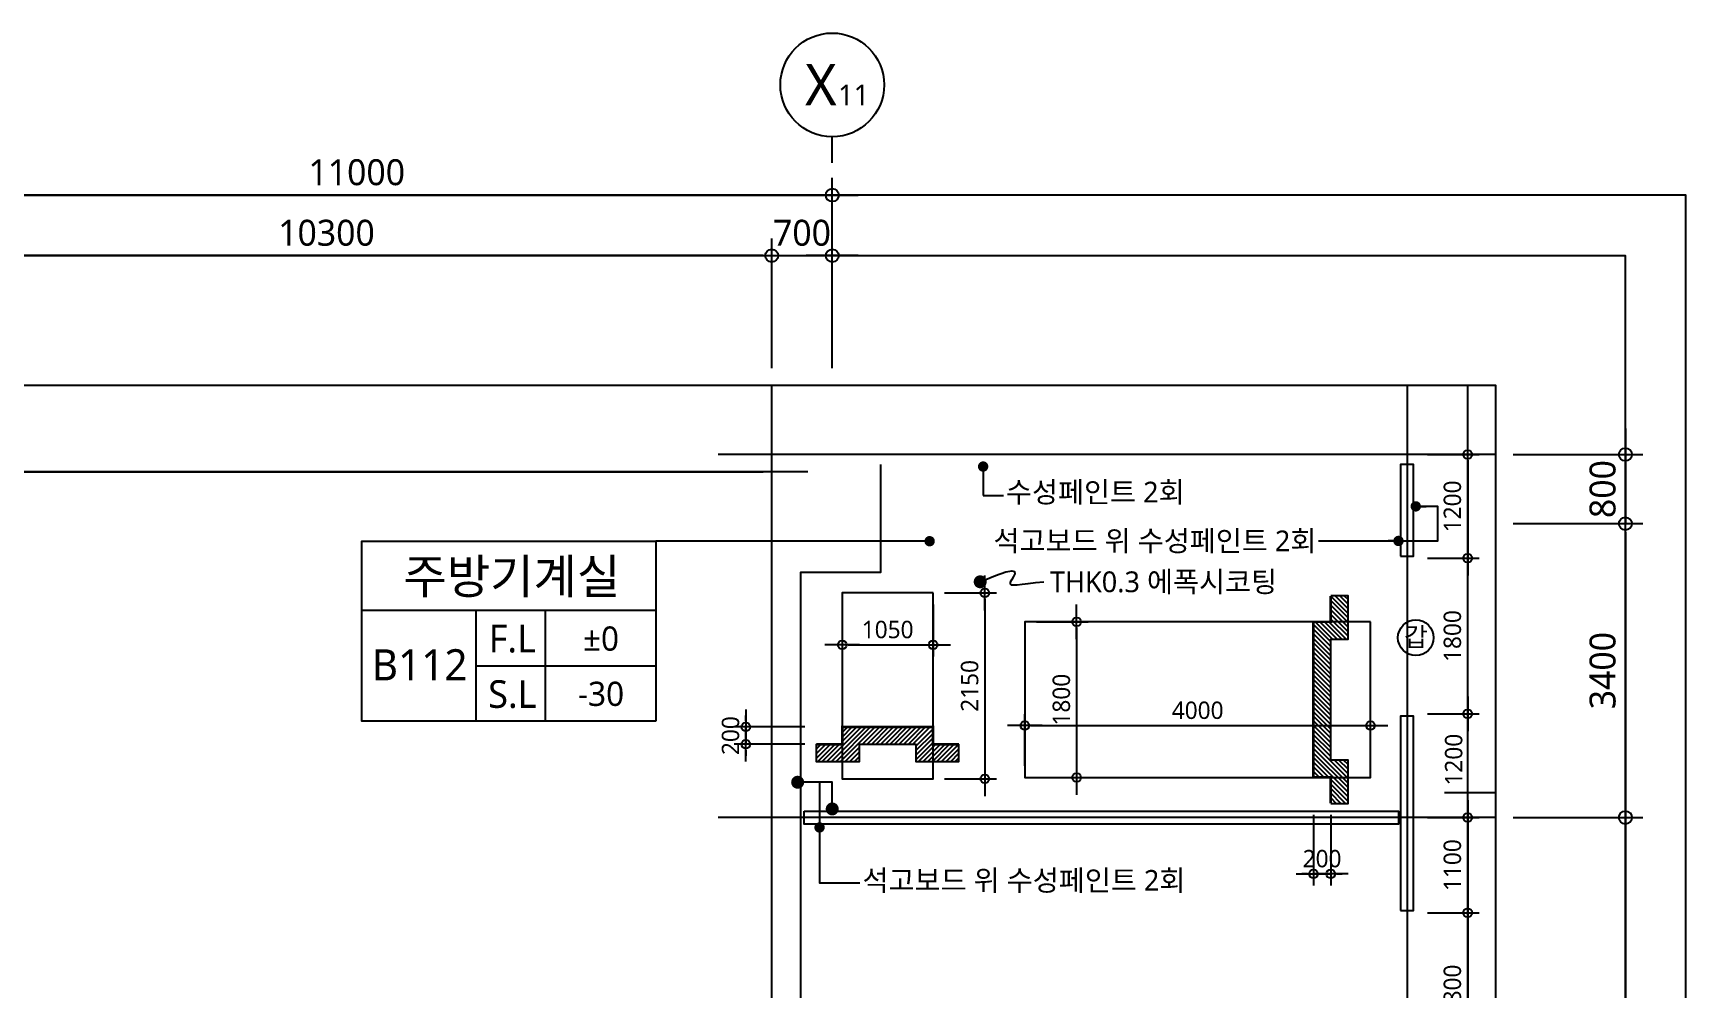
# Model space of a CAD drawing. Header units: millimetres. Extents: x 3775 to 244986, y 1861 to 55808.
# Drawn here: x 217764 to 236883, y 44751 to 55808 of the extents above; entities that cross this region are included whole.
import ezdxf
from ezdxf.enums import TextEntityAlignment as Align

# ---------------------------------------------------------------- set-up
doc = ezdxf.new("R2010")
doc.units = ezdxf.units.MM
doc.header["$LTSCALE"] = 100
doc.header["$MEASUREMENT"] = 0
doc.header["$PDSIZE"] = -10
doc.linetypes.add('CEN', pattern=[62, 60, -1, 0, -1])
doc.layers.get('0').update_dxf_attribs({"linetype": 'CONTINUOUS'})
doc.layers.get('Defpoints').update_dxf_attribs({"color": 171, "linetype": 'CONTINUOUS'})
for name, color, linetype in [('CEN(ST)', 1, 'CEN'), ('INS', 252, 'BATTING'), ('LED', 7, 'CONTINUOUS'), ('NDIM', 7, 'CONTINUOUS'), ('SYM', 7, 'CONTINUOUS'), ('SYM(AXIS)', 7, 'CONTINUOUS'), ('TEXT(AXIS)', 2, 'CONTINUOUS'), ('TEXT(MIN)', 7, 'CONTINUOUS'), ('TEXT(NOTE小)', 1, 'CONTINUOUS'), ('TEXT(실명)', 3, 'CONTINUOUS'), ('TEXT-기입', 6, 'CONTINUOUS'), ('TITLE', 7, 'CONTINUOUS'), ('WALL-석고보드', 7, 'CONTINUOUS'), ('장비기초', 3, 'CONTINUOUS')]:
    doc.layers.add(name, color=color, linetype=linetype)
doc.styles.add('CGS', font='cgse', dxfattribs={"bigfont": 'cgs'})
doc.styles.add('나눔바른고딕', font='NanumBarunGothic.ttf')
doc.linetypes.add('BATTING', pattern='A,0.0001,-0.1,[134,ltypeshp.shx,S=0.1,R=0,X=-0.1,Y=0],-0.2,[134,ltypeshp.shx,S=0.1,R=180,X=0.1,Y=0],-0.1', length=0.4001)
doc.dimstyles.new('NDIM 1200', dxfattribs={"dimscale": 75, "dimtxt": 3, "dimasz": 1, "dimexe": 2, "dimexo": 2, "dimgap": 1, "dimtad": 1, "dimdec": 0, "dimdsep": 46, "dimtxsty": 'CGS', "dimblk": 'DOT0', "dimcen": 1, "dimdle": 8, "dimclrd": 256, "dimclre": 256, "dimclrt": 256, "dimadec": 0, "dimazin": 0, "dimtfac": 1, "dimtdec": 0, "dimtix": 1, "dimtmove": 2, "dimatfit": 3, "dimldrblk": 'DOT0', "dimfxl": 1, "dimtolj": 1, "dimtzin": 0, "dimlwd": -1, "dimlwe": -1, "dimarcsym": 0})

# ---------------------------------------------------------------- blocks, each defined once
blk = doc.blocks.new('DOT0')
blk.add_line((-3, 0), (3, 0))
at = {"color": 6}
blk.add_circle((0, 0), 0.75, dxfattribs=at)
blk = doc.blocks.new('*D329')
at = {"layer": 'Defpoints', "color": 0, "ltscale": 0.4, "transparency": 16777216}
for p in [(216008, 53233), (216008, 51733), (226308, 51733)]:
    blk.add_point(p, dxfattribs=at)
at = {"layer": 'NDIM', "ltscale": 0.4, "transparency": 16777216}
for p, q in [((216008, 51933), (216008, 53433)), ((226308, 51933), (226308, 53433)), ((226208, 53233), (216108, 53233))]:
    blk.add_line(p, q, dxfattribs=at)
at = {"layer": 'NDIM', "ltscale": 0.4, "transparency": 16777216, "xscale": 100, "yscale": 100, "zscale": 100, "rotation": 180}
blk.add_blockref('DOT0', (216008, 53233), dxfattribs=at)
at = {"layer": 'NDIM', "ltscale": 0.4, "transparency": 16777216, "xscale": 100, "yscale": 100, "zscale": 100}
blk.add_blockref('DOT0', (226308, 53233), dxfattribs=at)
at = {"layer": 'NDIM', "ltscale": 0.4, "transparency": 16777216, "insert": (221158, 53496), "char_height": 300, "attachment_point": 5, "style": '나눔바른고딕'}
blk.add_mtext('\\A1;10300', dxfattribs=at)
blk = doc.blocks.new('*D330')
at = {"layer": 'Defpoints', "color": 0, "ltscale": 0.4, "transparency": 16777216}
for p in [(227008, 53233), (226308, 51733), (227008, 51733)]:
    blk.add_point(p, dxfattribs=at)
at = {"layer": 'NDIM', "ltscale": 0.4, "transparency": 16777216}
for p, q in [((226308, 51933), (226308, 53433)), ((227008, 51933), (227008, 53433)), ((226208, 53233), (226108, 53233)), ((226308, 53233), (227008, 53233)), ((227108, 53233), (227208, 53233))]:
    blk.add_line(p, q, dxfattribs=at)
at = {"layer": 'NDIM', "ltscale": 0.4, "transparency": 16777216, "xscale": 100, "yscale": 100, "zscale": 100}
blk.add_blockref('DOT0', (226308, 53233), dxfattribs=at)
at = {"layer": 'NDIM', "ltscale": 0.4, "transparency": 16777216, "xscale": 100, "yscale": 100, "zscale": 100, "rotation": 180}
blk.add_blockref('DOT0', (227008, 53233), dxfattribs=at)
at = {"layer": 'NDIM', "ltscale": 0.4, "transparency": 16777216, "insert": (226658, 53496), "char_height": 300, "attachment_point": 5, "style": '나눔바른고딕'}
blk.add_mtext('\\A1;700', dxfattribs=at)
blk = doc.blocks.new('*D331')
at = {"layer": 'Defpoints', "color": 0, "ltscale": 0.4, "transparency": 16777216}
for p in [(227008, 53933), (216008, 51733), (227008, 51733)]:
    blk.add_point(p, dxfattribs=at)
at = {"layer": 'NDIM', "ltscale": 0.4, "transparency": 16777216}
for p, q in [((216008, 51933), (216008, 54133)), ((227008, 51933), (227008, 54133)), ((216108, 53933), (226908, 53933))]:
    blk.add_line(p, q, dxfattribs=at)
at = {"layer": 'NDIM', "ltscale": 0.4, "transparency": 16777216, "xscale": 100, "yscale": 100, "zscale": 100, "rotation": 180}
blk.add_blockref('DOT0', (216008, 53933), dxfattribs=at)
at = {"layer": 'NDIM', "ltscale": 0.4, "transparency": 16777216, "xscale": 100, "yscale": 100, "zscale": 100}
blk.add_blockref('DOT0', (227008, 53933), dxfattribs=at)
at = {"layer": 'NDIM', "ltscale": 0.4, "transparency": 16777216, "insert": (221508, 54196), "char_height": 300, "attachment_point": 5, "style": '나눔바른고딕'}
blk.add_mtext('\\A1;11000', dxfattribs=at)
blk = doc.blocks.new('A$C2F20087E')
at = {"layer": 'SYM(AXIS)'}
blk.add_line((600, 0), (600, 300), dxfattribs=at)
blk.add_circle((600, 900), 600, dxfattribs=at)
blk = doc.blocks.new('*D402')
at = {"layer": 'Defpoints', "color": 0, "ltscale": 0.4, "transparency": 16777216}
for p in [(234683, 50933), (234683, 50133), (236183, 50133)]:
    blk.add_point(p, dxfattribs=at)
at = {"layer": 'NDIM', "ltscale": 0.4, "transparency": 16777216}
for p, q in [((236183, 51033), (236183, 51133)), ((234883, 50933), (236383, 50933)), ((236183, 50933), (236183, 50133)), ((234883, 50133), (236383, 50133)), ((236183, 50033), (236183, 49933))]:
    blk.add_line(p, q, dxfattribs=at)
at = {"layer": 'NDIM', "ltscale": 0.4, "transparency": 16777216, "xscale": 100, "yscale": 100, "zscale": 100}
for p, rotation in [((236183, 50933), 270), ((236183, 50133), 90)]:
    blk.add_blockref('DOT0', p, dxfattribs=dict(at, rotation=rotation))
at = {"layer": 'NDIM', "ltscale": 0.4, "transparency": 16777216, "insert": (235920, 50533), "char_height": 300, "attachment_point": 5, "rotation": 90, "style": '나눔바른고딕'}
blk.add_mtext('\\A1;800', dxfattribs=at)
blk = doc.blocks.new('*D403')
at = {"layer": 'Defpoints', "color": 0, "ltscale": 0.4, "transparency": 16777216}
for p in [(234683, 50133), (234683, 46733), (236183, 46733)]:
    blk.add_point(p, dxfattribs=at)
at = {"layer": 'NDIM', "ltscale": 0.4, "transparency": 16777216}
for p, q in [((234883, 50133), (236383, 50133)), ((236183, 50033), (236183, 46833)), ((234883, 46733), (236383, 46733))]:
    blk.add_line(p, q, dxfattribs=at)
at = {"layer": 'NDIM', "ltscale": 0.4, "transparency": 16777216, "xscale": 100, "yscale": 100, "zscale": 100}
for p, rotation in [((236183, 50133), 90), ((236183, 46733), 270)]:
    blk.add_blockref('DOT0', p, dxfattribs=dict(at, rotation=rotation))
at = {"layer": 'NDIM', "ltscale": 0.4, "transparency": 16777216, "insert": (235920, 48433), "char_height": 300, "attachment_point": 5, "rotation": 90, "style": '나눔바른고딕'}
blk.add_mtext('\\A1;3400', dxfattribs=at)
blk = doc.blocks.new('*D404')
at = {"layer": 'Defpoints', "color": 0, "ltscale": 0.4, "transparency": 16777216}
for p in [(234683, 46733), (234683, 39983), (236183, 39983)]:
    blk.add_point(p, dxfattribs=at)
at = {"layer": 'NDIM', "ltscale": 0.4, "transparency": 16777216}
for p, q in [((234883, 46733), (236383, 46733)), ((236183, 46633), (236183, 40083)), ((234883, 39983), (236383, 39983))]:
    blk.add_line(p, q, dxfattribs=at)
at = {"layer": 'NDIM', "ltscale": 0.4, "transparency": 16777216, "xscale": 100, "yscale": 100, "zscale": 100}
for p, rotation in [((236183, 46733), 90), ((236183, 39983), 270)]:
    blk.add_blockref('DOT0', p, dxfattribs=dict(at, rotation=rotation))
at = {"layer": 'NDIM', "ltscale": 0.4, "transparency": 16777216, "insert": (235920, 43358), "char_height": 300, "attachment_point": 5, "rotation": 90, "style": '나눔바른고딕'}
blk.add_mtext('\\A1;6750', dxfattribs=at)
blk = doc.blocks.new('*D510')
at = {"layer": 'Defpoints', "color": 0, "ltscale": 0.4, "transparency": 16777216}
for p in [(233758, 45633), (233758, 43833), (234358, 43833)]:
    blk.add_point(p, dxfattribs=at)
at = {"layer": 'NDIM', "ltscale": 0.4, "transparency": 16777216}
for p, q in [((233892, 45633), (234492, 45633)), ((234358, 45566), (234358, 43900)), ((233892, 43833), (234492, 43833))]:
    blk.add_line(p, q, dxfattribs=at)
at = {"layer": 'NDIM', "ltscale": 0.4, "transparency": 16777216, "xscale": 67, "yscale": 67, "zscale": 67}
for p, rotation in [((234358, 45633), 90), ((234358, 43833), 270)]:
    blk.add_blockref('DOT0', p, dxfattribs=dict(at, rotation=rotation))
at = {"layer": 'NDIM', "ltscale": 0.4, "transparency": 16777216, "insert": (234182, 44733), "char_height": 201, "attachment_point": 5, "rotation": 90, "style": '나눔바른고딕'}
blk.add_mtext('\\A1;1800', dxfattribs=at)
blk = doc.blocks.new('*D512')
at = {"layer": 'Defpoints', "color": 0, "ltscale": 0.4, "transparency": 16777216}
for p in [(233758, 46733), (233758, 45633), (234358, 45633)]:
    blk.add_point(p, dxfattribs=at)
at = {"layer": 'NDIM', "ltscale": 0.4, "transparency": 16777216}
for p, q in [((233892, 46733), (234492, 46733)), ((234358, 46666), (234358, 45700)), ((233892, 45633), (234492, 45633))]:
    blk.add_line(p, q, dxfattribs=at)
at = {"layer": 'NDIM', "ltscale": 0.4, "transparency": 16777216, "xscale": 67, "yscale": 67, "zscale": 67}
for p, rotation in [((234358, 46733), 90), ((234358, 45633), 270)]:
    blk.add_blockref('DOT0', p, dxfattribs=dict(at, rotation=rotation))
at = {"layer": 'NDIM', "ltscale": 0.4, "transparency": 16777216, "insert": (234182, 46183), "char_height": 201, "attachment_point": 5, "rotation": 90, "style": '나눔바른고딕'}
blk.add_mtext('\\A1;1100', dxfattribs=at)
blk = doc.blocks.new('*D513')
at = {"layer": 'Defpoints', "color": 0, "ltscale": 0.4, "transparency": 16777216}
for p in [(233758, 47933), (233758, 46733), (234358, 46733)]:
    blk.add_point(p, dxfattribs=at)
at = {"layer": 'NDIM', "ltscale": 0.4, "transparency": 16777216}
for p, q in [((233892, 47933), (234492, 47933)), ((234358, 47866), (234358, 47771)), ((234358, 46800), (234358, 47034)), ((233892, 46733), (234492, 46733))]:
    blk.add_line(p, q, dxfattribs=at)
at = {"layer": 'NDIM', "ltscale": 0.4, "transparency": 16777216, "xscale": 67, "yscale": 67, "zscale": 67}
for p, rotation in [((234358, 47933), 90), ((234358, 46733), 270)]:
    blk.add_blockref('DOT0', p, dxfattribs=dict(at, rotation=rotation))
at = {"layer": 'NDIM', "ltscale": 0.4, "transparency": 16777216, "insert": (234197, 47403), "char_height": 201, "attachment_point": 5, "rotation": 90, "style": '나눔바른고딕'}
blk.add_mtext('\\A1;1200', dxfattribs=at)
blk = doc.blocks.new('*D514')
at = {"layer": 'Defpoints', "color": 0, "ltscale": 0.4, "transparency": 16777216}
for p in [(233758, 49733), (234358, 49733), (233758, 47933)]:
    blk.add_point(p, dxfattribs=at)
at = {"layer": 'NDIM', "ltscale": 0.4, "transparency": 16777216}
for p, q in [((233892, 49733), (234492, 49733)), ((234358, 48000), (234358, 49666)), ((233892, 47933), (234492, 47933))]:
    blk.add_line(p, q, dxfattribs=at)
at = {"layer": 'NDIM', "ltscale": 0.4, "transparency": 16777216, "xscale": 67, "yscale": 67, "zscale": 67}
for p, rotation in [((234358, 49733), 90), ((234358, 47933), 270)]:
    blk.add_blockref('DOT0', p, dxfattribs=dict(at, rotation=rotation))
at = {"layer": 'NDIM', "ltscale": 0.4, "transparency": 16777216, "insert": (234182, 48833), "char_height": 201, "attachment_point": 5, "rotation": 90, "style": '나눔바른고딕'}
blk.add_mtext('\\A1;1800', dxfattribs=at)
blk = doc.blocks.new('*D515')
at = {"layer": 'Defpoints', "color": 0, "ltscale": 0.4, "transparency": 16777216}
for p in [(233758, 50933), (233758, 49733), (234358, 49733)]:
    blk.add_point(p, dxfattribs=at)
at = {"layer": 'NDIM', "ltscale": 0.4, "transparency": 16777216}
for p, q in [((233892, 50933), (234492, 50933)), ((234358, 50866), (234358, 49800)), ((233892, 49733), (234492, 49733))]:
    blk.add_line(p, q, dxfattribs=at)
at = {"layer": 'NDIM', "ltscale": 0.4, "transparency": 16777216, "xscale": 67, "yscale": 67, "zscale": 67}
for p, rotation in [((234358, 50933), 90), ((234358, 49733), 270)]:
    blk.add_blockref('DOT0', p, dxfattribs=dict(at, rotation=rotation))
at = {"layer": 'NDIM', "ltscale": 0.4, "transparency": 16777216, "insert": (234182, 50333), "char_height": 201, "attachment_point": 5, "rotation": 90, "style": '나눔바른고딕'}
blk.add_mtext('\\A1;1200', dxfattribs=at)
blk = doc.blocks.new('갑종방화문표기')
at = {"layer": 'TEXT(NOTE小)'}
blk.add_circle((0, 0), 150, dxfattribs=at)
at = {"layer": 'TEXT(NOTE小)', "style": '나눔바른고딕'}
blk.add_text('갑', height=160, dxfattribs=at).set_placement((1, 7), align=Align.MIDDLE_CENTER)
blk = doc.blocks.new('A$C51E23882')
at = {"layer": 'TITLE'}
blk.add_lwpolyline([(8500, 0), (0, 0), (0, 5200), (8500, 5200)], close=True, dxfattribs=at)
for points in [[(8500, 3200), (0, 3200)], [(3300, 3200), (3300, 0)], [(5300, 3200), (5300, 0)], [(3300, 1600), (8500, 1600)]]:
    blk.add_lwpolyline(points, dxfattribs=at)
at = {"layer": 'TITLE', "style": '나눔바른고딕'}
for s, p in [('F.L', (4352, 2378)), ('S.L', (4352, 778))]:
    blk.add_text(s, height=800, dxfattribs=at).set_placement(p, align=Align.MIDDLE)
blk = doc.blocks.new('_Dot')
at = {"color": 0, "linetype": 'ByBlock', "lineweight": -2}
blk.add_line((-0.5, 0), (-1, 0), dxfattribs=at)
at = {"color": 0, "linetype": 'ByBlock', "const_width": 0.5}
blk.add_lwpolyline([(-0.25, 0, 1), (0.25, 0, 1)], format="xyb", close=True, dxfattribs=at)
blk = doc.blocks.new('*D566')
at = {"layer": 'Defpoints', "color": 0, "ltscale": 0.4, "transparency": 16777216}
for p in [(229235, 48997), (229235, 47197), (229835, 47197)]:
    blk.add_point(p, dxfattribs=at)
at = {"layer": 'NDIM', "ltscale": 0.4, "transparency": 16777216}
for p, q in [((229369, 48997), (229969, 48997)), ((229835, 48930), (229835, 47264)), ((229369, 47197), (229969, 47197))]:
    blk.add_line(p, q, dxfattribs=at)
at = {"layer": 'NDIM', "ltscale": 0.4, "transparency": 16777216, "xscale": 67, "yscale": 67, "zscale": 67}
for p, rotation in [((229835, 48997), 90), ((229835, 47197), 270)]:
    blk.add_blockref('DOT0', p, dxfattribs=dict(at, rotation=rotation))
at = {"layer": 'NDIM', "ltscale": 0.4, "transparency": 16777216, "insert": (229659, 48097), "char_height": 201, "attachment_point": 5, "rotation": 90, "style": '나눔바른고딕'}
blk.add_mtext('\\A1;1800', dxfattribs=at)
blk = doc.blocks.new('*D567')
at = {"layer": 'Defpoints', "color": 0, "ltscale": 0.4, "transparency": 16777216}
for p in [(233235, 47797), (229235, 47197), (233235, 47197)]:
    blk.add_point(p, dxfattribs=at)
at = {"layer": 'NDIM', "ltscale": 0.4, "transparency": 16777216}
for p, q in [((229235, 47331), (229235, 47931)), ((233235, 47331), (233235, 47931)), ((229302, 47797), (233168, 47797))]:
    blk.add_line(p, q, dxfattribs=at)
at = {"layer": 'NDIM', "ltscale": 0.4, "transparency": 16777216, "xscale": 67, "yscale": 67, "zscale": 67, "rotation": 180}
blk.add_blockref('DOT0', (229235, 47797), dxfattribs=at)
at = {"layer": 'NDIM', "ltscale": 0.4, "transparency": 16777216, "xscale": 67, "yscale": 67, "zscale": 67}
blk.add_blockref('DOT0', (233235, 47797), dxfattribs=at)
at = {"layer": 'NDIM', "ltscale": 0.4, "transparency": 16777216, "insert": (231235, 47973), "char_height": 201, "attachment_point": 5, "style": '나눔바른고딕'}
blk.add_mtext('\\A1;4000', dxfattribs=at)
blk = doc.blocks.new('*D568')
at = {"layer": 'Defpoints', "color": 0, "ltscale": 0.4, "transparency": 16777216}
for p in [(228174, 49331), (228174, 47181), (228774, 47181)]:
    blk.add_point(p, dxfattribs=at)
at = {"layer": 'NDIM', "ltscale": 0.4, "transparency": 16777216}
for p, q in [((228308, 49331), (228908, 49331)), ((228774, 49264), (228774, 47248)), ((228308, 47181), (228908, 47181))]:
    blk.add_line(p, q, dxfattribs=at)
at = {"layer": 'NDIM', "ltscale": 0.4, "transparency": 16777216, "xscale": 67, "yscale": 67, "zscale": 67}
for p, rotation in [((228774, 49331), 90), ((228774, 47181), 270)]:
    blk.add_blockref('DOT0', p, dxfattribs=dict(at, rotation=rotation))
at = {"layer": 'NDIM', "ltscale": 0.4, "transparency": 16777216, "insert": (228598, 48256), "char_height": 201, "attachment_point": 5, "rotation": 90, "style": '나눔바른고딕'}
blk.add_mtext('\\A1;2150', dxfattribs=at)
blk = doc.blocks.new('*D569')
at = {"layer": 'Defpoints', "color": 0, "ltscale": 0.4, "transparency": 16777216}
for p in [(227124, 49331), (228174, 49331), (228174, 48731)]:
    blk.add_point(p, dxfattribs=at)
at = {"layer": 'NDIM', "ltscale": 0.4, "transparency": 16777216}
for p, q in [((227124, 49197), (227124, 48597)), ((228174, 49197), (228174, 48597)), ((227191, 48731), (228107, 48731))]:
    blk.add_line(p, q, dxfattribs=at)
at = {"layer": 'NDIM', "ltscale": 0.4, "transparency": 16777216, "xscale": 67, "yscale": 67, "zscale": 67, "rotation": 180}
blk.add_blockref('DOT0', (227124, 48731), dxfattribs=at)
at = {"layer": 'NDIM', "ltscale": 0.4, "transparency": 16777216, "xscale": 67, "yscale": 67, "zscale": 67}
blk.add_blockref('DOT0', (228174, 48731), dxfattribs=at)
at = {"layer": 'NDIM', "ltscale": 0.4, "transparency": 16777216, "insert": (227649, 48907), "char_height": 201, "attachment_point": 5, "style": '나눔바른고딕'}
blk.add_mtext('\\A1;1050', dxfattribs=at)
blk = doc.blocks.new('*D570')
at = {"layer": 'Defpoints', "color": 0, "ltscale": 0.4, "transparency": 16777216}
for p in [(226824, 47781), (226008, 47581), (226824, 47581)]:
    blk.add_point(p, dxfattribs=at)
at = {"layer": 'NDIM', "ltscale": 0.4, "transparency": 16777216}
for p, q in [((226008, 47848), (226008, 47915)), ((226690, 47781), (225874, 47781)), ((226008, 47781), (226008, 47581)), ((226690, 47581), (225874, 47581)), ((226008, 47514), (226008, 47447))]:
    blk.add_line(p, q, dxfattribs=at)
at = {"layer": 'NDIM', "ltscale": 0.4, "transparency": 16777216, "xscale": 67, "yscale": 67, "zscale": 67}
for p, rotation in [((226008, 47781), 270), ((226008, 47581), 90)]:
    blk.add_blockref('DOT0', p, dxfattribs=dict(at, rotation=rotation))
at = {"layer": 'NDIM', "ltscale": 0.4, "transparency": 16777216, "insert": (225832, 47681), "char_height": 201, "attachment_point": 5, "rotation": 90, "style": '나눔바른고딕'}
blk.add_mtext('\\A1;200', dxfattribs=at)
blk = doc.blocks.new('*D571')
at = {"layer": 'Defpoints', "color": 0, "ltscale": 0.4, "transparency": 16777216}
for p in [(232574, 46897), (232774, 46897), (232774, 46081)]:
    blk.add_point(p, dxfattribs=at)
at = {"layer": 'NDIM', "ltscale": 0.4, "transparency": 16777216}
for p, q in [((232574, 46763), (232574, 45947)), ((232774, 46763), (232774, 45947)), ((232507, 46081), (232440, 46081)), ((232574, 46081), (232774, 46081)), ((232841, 46081), (232908, 46081))]:
    blk.add_line(p, q, dxfattribs=at)
at = {"layer": 'NDIM', "ltscale": 0.4, "transparency": 16777216, "xscale": 67, "yscale": 67, "zscale": 67}
blk.add_blockref('DOT0', (232574, 46081), dxfattribs=at)
at = {"layer": 'NDIM', "ltscale": 0.4, "transparency": 16777216, "xscale": 67, "yscale": 67, "zscale": 67, "rotation": 180}
blk.add_blockref('DOT0', (232774, 46081), dxfattribs=at)
at = {"layer": 'NDIM', "ltscale": 0.4, "transparency": 16777216, "insert": (232674, 46257), "char_height": 201, "attachment_point": 5, "style": '나눔바른고딕'}
blk.add_mtext('\\A1;200', dxfattribs=at)

msp = doc.modelspace()

# ---------------------------------------------------------------- hatches: boundary and pattern name
at = {"layer": 'SYM'}
h = msp.add_hatch(dxfattribs=at)
h.set_pattern_fill('ANSI31', color=251, scale=300, angle=270, style=0)
h.set_pattern_definition([(315, (168823.393, -4169.526), (26.516504, 26.516504), [])])
h.paths.add_polyline_path([(232773.8, 46897.1), (232973.8, 46897.1), (232973.8, 47397.1), (232773.8, 47397.1), (232773.8, 48797.1), (232973.8, 48797.1), (232973.8, 49297.1), (232773.8, 49297.1), (232773.8, 48997.1), (232573.8, 48997.1), (232573.8, 47197.1), (232773.8, 47197.1)])
h = msp.add_hatch(dxfattribs=at)
h.set_pattern_fill('ANSI31', color=251, scale=300, angle=180, style=0)
h.set_pattern_definition([(225, (175007.29, 111531.216), (26.516504, -26.516504), [])])
h.paths.add_polyline_path([(226823.9, 47580.8), (226823.9, 47380.8), (227323.9, 47380.8), (227323.9, 47580.8), (227973.9, 47580.8), (227973.9, 47380.8), (228473.9, 47380.8), (228473.9, 47580.8), (228173.9, 47580.8), (228173.9, 47780.8), (227123.9, 47780.8), (227123.9, 47580.8)])

# ---------------------------------------------------------------- linework, layer by layer
at = {"ltscale": 10000}
msp.add_line((226861.2, 47141.6), (226607.8, 47141.6), dxfattribs=at)
for points in [[(232632.8, 49932.8), (234012.7, 49932.8), (234012.7, 50332.8), (233757.8, 50332.8)], [(227007.8, 46832.8), (227007.8, 47141.6), (226861.2, 47141.6), (226861.2, 45978.5), (227327.4, 45978.5)]]:
    msp.add_lwpolyline(points, dxfattribs=at)
at = {"layer": 'CEN(ST)', "ltscale": 10000}
for p, q in [((226307.8, 38985.9), (226307.8, 51732.8)), ((233657.8, 51732.8), (233657.8, 28652.4)), ((234357.8, 51732.8), (234357.8, 28652.4)), ((234682.7, 50932.8), (225689.1, 50932.8)), ((226726.7, 50732.8), (170790, 50732.8)), ((234682.7, 46732.8), (225689.1, 46732.8))]:
    msp.add_line(p, q, dxfattribs=at)
at = {"layer": 'Defpoints', "ltscale": 10000}
for points in [[(168590, 6181.8), (236882.7, 6181.8), (236882.7, 53932.8), (168590, 53932.8)], [(169290, 6881.8), (236182.7, 6881.8), (236182.7, 53232.8), (169290, 53232.8)], [(170790, 8381.8), (234682.7, 8381.8), (234682.7, 51732.8), (170790, 51732.8)]]:
    msp.add_lwpolyline(points, close=True, dxfattribs=at)
at = {"layer": 'INS', "ltscale": 2.5}
msp.add_line((170790, 50732.8), (226207.8, 50732.8), dxfattribs=at)
msp.add_lwpolyline([(170790, 39982.8), (226307.8, 39982.8), (226307.8, 51732.8)], dxfattribs=at)
at = {"layer": 'LED', "const_width": 75}
for points in [[(228719.6, 49497.9, -1), (228719.6, 49422.9, -1)], [(226607.8, 47179.1, -1), (226607.8, 47104.1, -1)], [(227007.8, 46870.3, -1), (227007.8, 46795.3, -1)]]:
    msp.add_lwpolyline(points, format="xyb", close=True, dxfattribs=at)
at = {"layer": 'LED'}
msp.add_lwpolyline([(228719.6, 49460.4), (228898.1, 49534.8), (229016.4, 49575), (229085.3, 49587.3), (229115.7, 49578.3), (229118.3, 49554.3), (229103.9, 49522), (229083.4, 49487.7), (229067.6, 49457.9), (229065.4, 49437.7), (229078.4, 49426.8), (229106.2, 49423.4), (229148.3, 49425.9), (229204.6, 49432.5), (229274.6, 49441.6), (229358.1, 49451.5), (229454.5, 49460.4)], dxfattribs=at)
at = {"layer": 'NDIM', "ltscale": 10000}
msp.add_lwpolyline([(234089.8, 47023.5), (234682.7, 47023.5)], dxfattribs=at)
at = {"layer": 'SYM', "color": 2, "const_width": 30}
for points in [[(232773.8, 46897.1), (232773.8, 47197.1), (232573.8, 47197.1), (232573.8, 48997.1), (232773.8, 48997.1), (232773.8, 49297.1)], [(226823.9, 47580.8), (227123.9, 47580.8), (227123.9, 47780.8), (228173.9, 47780.8), (228173.9, 47580.8), (228473.9, 47580.8)]]:
    msp.add_lwpolyline(points, dxfattribs=at)
at = {"layer": 'SYM', "color": 251}
for points in [[(232773.8, 46897.1), (232973.8, 46897.1), (232973.8, 47397.1), (232773.8, 47397.1), (232773.8, 48797.1), (232973.8, 48797.1), (232973.8, 49297.1), (232773.8, 49297.1)], [(226823.9, 47580.8), (226823.9, 47380.8), (227323.9, 47380.8), (227323.9, 47580.8), (227973.9, 47580.8), (227973.9, 47380.8), (228473.9, 47380.8), (228473.9, 47580.8)]]:
    msp.add_lwpolyline(points, dxfattribs=at)
at = {"layer": 'WALL-석고보드', "color": 8, "ltscale": 10000}
msp.add_lwpolyline([(204520.3, 38432.8), (204520.3, 38595.3), (205545.3, 38595.3), (205545.3, 39645.3), (215295.3, 39645.3), (215295.3, 38595.3), (216545.3, 38595.3), (216545.3, 39645.3), (226645.3, 39645.3), (226645.3, 49570.3), (227570.3, 49570.3), (227570.3, 50817.8)], dxfattribs=at)
for points in [[(233582.8, 49757.8), (233732.8, 49757.8), (233732.8, 50817.8), (233582.8, 50817.8)], [(233582.8, 45657.8), (233732.8, 45657.8), (233732.8, 47907.8), (233582.8, 47907.8)], [(226682.8, 46807.8), (233557.8, 46807.8), (233557.8, 46657.8), (226682.8, 46657.8)]]:
    msp.add_lwpolyline(points, close=True, dxfattribs=at)
at = {"layer": '장비기초', "linetype": 'Continuous'}
for points in [[(228173.9, 49330.8), (227123.9, 49330.8), (227123.9, 47180.8), (228173.9, 47180.8)], [(233234.7, 48997.1), (229234.7, 48997.1), (229234.7, 47197.1), (233234.7, 47197.1)]]:
    msp.add_lwpolyline(points, close=True, dxfattribs=at)

# ---------------------------------------------------------------- block references
msp.add_blockref('A$C2F20087E', (226407.8, 54307.8))
for name, p, xscale, yscale, zscale in [('A$C51E23882', (221567.1, 47849.8), 0.4, 0.4, 0.4), ('갑종방화문표기', (233757.8, 48813.4), 1.374308074059935, 1.374308074059935, 1.374308074059935)]:
    msp.add_blockref(name, p, dxfattribs=dict(xscale=xscale, yscale=yscale, zscale=zscale))
at = {"layer": 'NDIM', "ltscale": 10000, "xscale": 120, "yscale": 120, "zscale": 120, "rotation": 180}
msp.add_blockref('_Dot', (233757.8, 50332.8), dxfattribs=at)
at = {"layer": 'NDIM', "ltscale": 10000, "xscale": 120, "yscale": 120, "zscale": 120}
msp.add_blockref('_Dot', (233557.8, 49932.8), dxfattribs=at)

# ---------------------------------------------------------------- texts
at = {"layer": 'TEXT(AXIS)', "style": '나눔바른고딕'}
for s, height, p in [('X', 480, (226876.1, 55211.8)), ('11', 240, (227255.4, 55091.8))]:
    msp.add_text(s, height=height, dxfattribs=at).set_placement(p, align=Align.MIDDLE)
at = {"layer": 'TEXT(MIN)', "style": '나눔바른고딕'}
for s, p in [('수성페인트 2회', (231084, 50497.7)), ('석고보드 위 수성페인트 2회', (232608.3, 49933.7)), ('석고보드 위 수성페인트 2회', (231092.9, 46006.6))]:
    msp.add_text(s, height=240, dxfattribs=at).set_placement(p, align=Align.MIDDLE_RIGHT)
msp.add_text('THK0.3 에폭시코팅', height=240, dxfattribs=at).set_placement((229526.7, 49460.4), align=Align.MIDDLE_LEFT)
at = {"layer": 'TEXT(실명)', "style": '나눔바른고딕'}
msp.add_text('주방기계실', height=400, dxfattribs=at).set_placement((223302.2, 49527.4), align=Align.MIDDLE)
at = {"layer": 'TEXT-기입', "style": '나눔바른고딕'}
for s, p in [('±0', (224333.2, 48803.8)), ('-30', (224333.5, 48164.9))]:
    msp.add_text(s, height=280, dxfattribs=at).set_placement(p, align=Align.MIDDLE)
msp.add_text('B112', height=360, dxfattribs=at).set_placement((222235.5, 48500.5), align=Align.MIDDLE_CENTER)

# ---------------------------------------------------------------- dimensions: what is measured, and where the dimension line sits
at = {"layer": 'NDIM', "ltscale": 0.4}
for base, p1, p2, override, picture, middle in [((227007.8, 53932.8), (216007.8, 51732.8), (227007.8, 51732.8), {"dimscale": 100, "dimtxsty": '나눔바른고딕'}, '*D331', (221507.8, 54195.7)), ((227007.8, 53232.8), (226307.8, 51732.8), (227007.8, 51732.8), {"dimscale": 100, "dimtxsty": '나눔바른고딕'}, '*D330', (226657.8, 53495.7)), ((228173.9, 48730.8), (227123.9, 49330.8), (228173.9, 49330.8), {"dimscale": 67, "dimtxsty": '나눔바른고딕'}, '*D569', (227648.9, 48906.9)), ((233234.7, 47797.1), (229234.7, 47197.1), (233234.7, 47197.1), {"dimscale": 67, "dimtxsty": '나눔바른고딕'}, '*D567', (231234.7, 47973.2)), ((232773.8, 46081), (232573.8, 46897.1), (232773.8, 46897.1), {"dimscale": 67, "dimtxsty": '나눔바른고딕'}, '*D571', (232673.8, 46257.1))]:
    dim = msp.add_linear_dim(base=base, p1=p1, p2=p2, dimstyle='NDIM 1200', override=override, dxfattribs=at)
    dim.commit()
    dim.dimension.update_dxf_attribs({"geometry": picture, "text_midpoint": middle})
for base, p1, p2, angle, override, picture, middle in [((216007.8, 53232.8), (226307.8, 51732.8), (216007.8, 51732.8), 180, {"dimscale": 100, "dimtxsty": '나눔바른고딕'}, '*D329', (221157.8, 53495.9)), ((234357.8, 49732.8), (233757.8, 50932.8), (233757.8, 49732.8), 270, {"dimscale": 67, "dimtxsty": '나눔바른고딕'}, '*D515', (234181.6, 50332.8)), ((236182.7, 50132.8), (234682.7, 50932.8), (234682.7, 50132.8), 270, {"dimscale": 100, "dimtxsty": '나눔바른고딕'}, '*D402', (235919.8, 50532.8)), ((236182.7, 46732.8), (234682.7, 50132.8), (234682.7, 46732.8), 270, {"dimscale": 100, "dimtxsty": '나눔바른고딕'}, '*D403', (235919.6, 48432.8)), ((234357.8, 49732.8), (233757.8, 47932.8), (233757.8, 49732.8), 90, {"dimscale": 67, "dimtxsty": '나눔바른고딕'}, '*D514', (234181.6, 48832.8)), ((228773.9, 47180.8), (228173.9, 49330.8), (228173.9, 47180.8), 270, {"dimscale": 67, "dimtxsty": '나눔바른고딕'}, '*D568', (228597.8, 48255.8)), ((229834.7, 47197.1), (229234.7, 48997.1), (229234.7, 47197.1), 270, {"dimscale": 67, "dimtxsty": '나눔바른고딕'}, '*D566', (229658.5, 48097.1)), ((226007.8, 47580.8), (226823.9, 47780.8), (226823.9, 47580.8), 270, {"dimscale": 67, "dimtxsty": '나눔바른고딕'}, '*D570', (225831.6, 47680.8)), ((236182.7, 39982.8), (234682.7, 46732.8), (234682.7, 39982.8), 270, {"dimscale": 100, "dimtxsty": '나눔바른고딕'}, '*D404', (235919.6, 43357.8)), ((234357.8, 45632.8), (233757.8, 46732.8), (233757.8, 45632.8), 270, {"dimscale": 67, "dimtxsty": '나눔바른고딕'}, '*D512', (234181.6, 46182.8)), ((234357.8, 43832.8), (233757.8, 45632.8), (233757.8, 43832.8), 270, {"dimscale": 67, "dimtxsty": '나눔바른고딕'}, '*D510', (234181.6, 44732.8))]:
    dim = msp.add_linear_dim(base=base, p1=p1, p2=p2, angle=angle, dimstyle='NDIM 1200', override=override, dxfattribs=at)
    dim.commit()
    dim.dimension.update_dxf_attribs({"geometry": picture, "text_midpoint": middle})
dim = msp.add_linear_dim(base=(234357.8, 46732.8), p1=(233757.8, 47932.8), p2=(233757.8, 46732.8), angle=270, dimstyle='NDIM 1200', override={"dimscale": 67, "dimtxsty": '나눔바른고딕'}, dxfattribs=at)
dim.commit()
dim.dimension.update_dxf_attribs({"geometry": '*D513', "text_midpoint": (234196.8, 47402.6), "dimtype": 160})

# ---------------------------------------------------------------- leaders
at = {"layer": 'NDIM', "ltscale": 10000}
for points in [[(228753.5, 50793.5), (228753.5, 50458.8), (228987.5, 50458.8)], [(228134.3, 49929.8), (226170.6, 49929.8), (224967.1, 49929.8)], [(226861.2, 46618.7), (226861.2, 45978.5), (227327.4, 45978.5)]]:
    msp.add_leader(points, dimstyle='NDIM 1200', override={"dimscale": 120, "dimasz": 1, "dimgap": 1, "dimtad": 0, "dimldrblk": 'Dot'}, dxfattribs=at)

doc.saveas('drawing.dxf')
